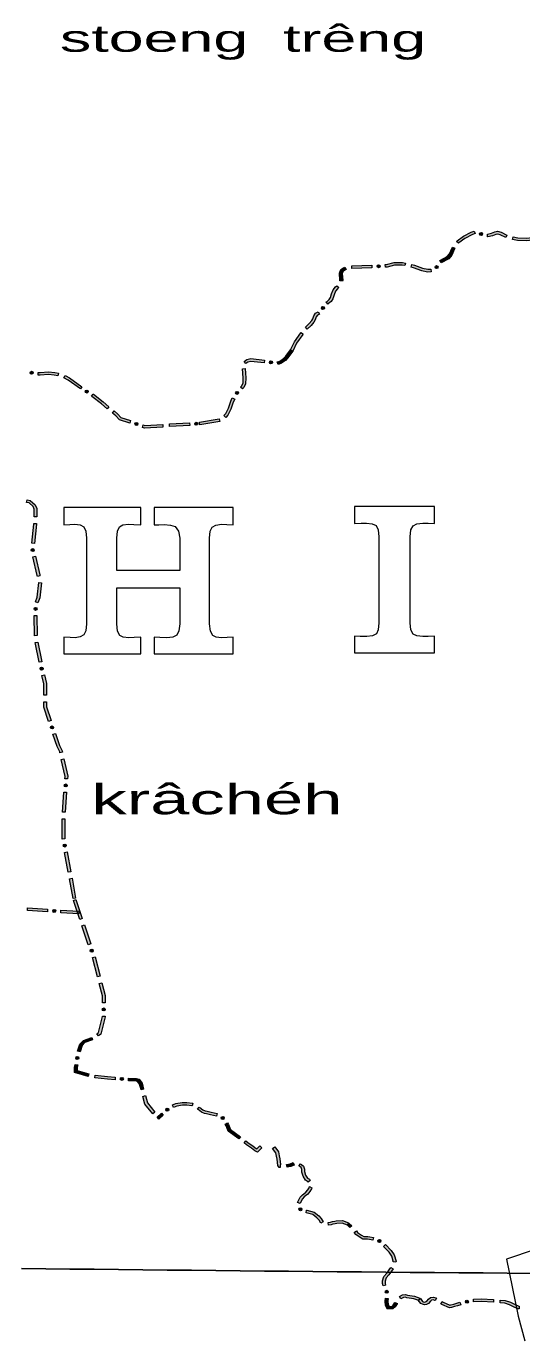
# Model space of a CAD drawing. Header units: metres. Extents: x -835890 to 1024355, y 79891 to 2211954.
# Drawn here: x -253032 to -179112, y 881356 to 1077516 of the extents above; entities that cross this region are included whole.
import ezdxf

# ---------------------------------------------------------------- set-up
doc = ezdxf.new("R2010")
doc.units = ezdxf.units.M
doc.header["$LTSCALE"] = 2200
for name, color, linetype, lineweight in [('18', 7, 'Continuous', 13), ('20', 7, 'Continuous', 13), ('35', 7, 'Continuous', 13), ('37', 7, 'Continuous', 13)]:
    doc.layers.add(name, color=color, linetype=linetype, lineweight=lineweight)

msp = doc.modelspace()

# ---------------------------------------------------------------- hatches: boundary and pattern name
at = {"layer": '37'}
for points in [[(-186053, 1046587), (-186475, 1046439), (-187598, 1045865), (-188493, 1045193), (-188551, 1045135), (-188834, 1045418), (-188756, 1045496), (-187811, 1046205), (-186633, 1046808), (-186185, 1046965)], [(-185382, 1046624, 1), (-184981, 1046421, 1)], [(-181488, 1045997), (-182305, 1046406), (-182723, 1046515), (-182990, 1046454), (-183479, 1046248), (-184157, 1046112), (-184221, 1046112), (-184221, 1046512), (-184196, 1046512), (-183597, 1046632), (-183114, 1046836), (-182716, 1046927), (-182163, 1046782), (-181309, 1046355)], [(-177450, 1045574), (-178445, 1045473), (-179728, 1045525), (-180489, 1045683), (-180497, 1045685), (-180400, 1046073), (-180400, 1046073), (-179679, 1045924), (-178457, 1045874), (-177490, 1045971)], [(-189085, 1044389), (-189133, 1044288), (-189552, 1043372), (-189976, 1042835), (-191145, 1042210), (-191334, 1042563), (-190238, 1043148), (-189895, 1043582), (-189496, 1044457), (-189447, 1044560)], [(-201455, 1041472), (-204453, 1041368), (-204467, 1041768), (-201468, 1041872)], [(-200687, 1041699, 1), (-200237, 1041715, 1)], [(-196549, 1041795), (-196951, 1041871), (-198081, 1041871), (-199201, 1041565), (-199454, 1041553), (-199473, 1041952), (-199264, 1041962), (-198135, 1042271), (-196913, 1042271), (-196475, 1042188)], [(-192638, 1040883), (-193160, 1040846), (-194021, 1041008), (-195256, 1041471), (-195594, 1041565), (-195487, 1041950), (-195132, 1041852), (-193913, 1041394), (-193137, 1041249), (-192667, 1041282)], [(-191952, 1041393, 1), (-191692, 1041761, 1)], [(-206239, 1039532), (-206227, 1039593), (-206295, 1040671), (-206111, 1041199), (-205813, 1041417), (-205577, 1041094), (-205774, 1040950), (-205890, 1040615), (-205825, 1039568), (-205846, 1039458)], [(-205327, 1041231), (-205599, 1041081), (-205792, 1041431), (-205520, 1041581)], [(-208269, 1036384), (-208161, 1036463), (-207837, 1036727), (-207647, 1037031), (-207476, 1037589), (-207240, 1038179), (-206880, 1038611), (-206676, 1038806), (-206400, 1038516), (-206588, 1038337), (-206892, 1037972), (-207098, 1037456), (-207280, 1036863), (-207533, 1036459), (-207916, 1036147), (-208033, 1036061)], [(-211382, 1032593), (-210817, 1033144), (-210437, 1033588), (-210278, 1033865), (-210120, 1034318), (-209858, 1034684), (-209494, 1034903), (-209288, 1034560), (-209581, 1034384), (-209761, 1034132), (-209913, 1033699), (-210108, 1033356), (-210525, 1032870), (-211102, 1032307)], [(-208687, 1035677, 1), (-208851, 1035258, 1)], [(-213616, 1029220), (-213034, 1030437), (-212071, 1031752), (-212039, 1031798), (-211713, 1031566), (-211747, 1031518), (-212690, 1030231), (-213255, 1029048)], [(-220526, 1027508), (-220143, 1027782), (-219548, 1027914), (-217493, 1027676), (-217539, 1027278), (-219527, 1027509), (-219977, 1027409), (-220293, 1027183)], [(-215584, 1027439), (-215211, 1027546), (-214636, 1027939), (-214292, 1028305), (-213596, 1029252), (-213274, 1029016), (-213984, 1028049), (-214374, 1027634), (-215039, 1027179), (-215474, 1027055)], [(-252022, 1025748, 1), (-252457, 1025864, 1)], [(-251253, 1025842), (-250970, 1025833), (-249728, 1025926), (-248791, 1025858), (-248235, 1025730), (-248324, 1025340), (-248851, 1025461), (-249727, 1025525), (-250962, 1025433), (-251265, 1025442)], [(-221054, 1023684), (-220907, 1023831), (-220696, 1024274), (-220655, 1025037), (-220795, 1026388), (-220397, 1026429), (-220254, 1025047), (-220301, 1024173), (-220576, 1023597), (-220771, 1023402)], [(-216299, 1027336, 1), (-216746, 1027387, 1)], [(-247253, 1025386), (-246594, 1025056), (-244728, 1023720), (-244961, 1023395), (-246801, 1024713), (-247432, 1025028)], [(-243823, 1022882, 1), (-244201, 1023126, 1)], [(-243062, 1022632), (-242999, 1022591), (-241574, 1021477), (-240696, 1020749), (-240952, 1020442), (-241825, 1021165), (-243231, 1022265), (-243279, 1022295)], [(-223547, 1019420), (-223274, 1019713), (-222873, 1020515), (-222520, 1021575), (-222297, 1022049), (-221935, 1021878), (-222148, 1021426), (-222503, 1020362), (-222942, 1019482), (-223254, 1019147)], [(-221448, 1022984, 1), (-221717, 1022623, 1)], [(-239926, 1020111), (-239370, 1019650), (-238906, 1019126), (-237480, 1018662), (-237604, 1018282), (-239133, 1018779), (-239649, 1019362), (-240182, 1019803)], [(-236377, 1018093, 1), (-236805, 1018232, 1)], [(-235578, 1018043), (-235329, 1017962), (-232670, 1018112), (-232648, 1017713), (-235381, 1017559), (-235702, 1017663)], [(-231672, 1018168), (-228677, 1018337), (-228654, 1017938), (-231649, 1017769)], [(-227442, 1018206, 1), (-227892, 1018181, 1)], [(-227188, 1018420), (-224231, 1018927), (-224164, 1018532), (-227120, 1018025)], [(-251876, 1004324), (-251859, 1005455), (-252025, 1005843), (-252619, 1006377), (-252976, 1006447), (-252900, 1006840), (-252433, 1006749), (-251692, 1006081), (-251458, 1005535), (-251476, 1004318)], [(-252195, 1000358), (-251892, 1003237), (-251890, 1003324), (-251490, 1003318), (-251492, 1003213), (-251797, 1000316)], [(-252125, 999564, 1), (-252025, 999125, 1)], [(-251377, 995397), (-251419, 995567), (-252048, 998325), (-251658, 998414), (-251030, 995660), (-250989, 995494)], [(-251664, 991611), (-251388, 992322), (-251164, 994494), (-250766, 994453), (-250995, 992228), (-251291, 991466)], [(-251655, 990797, 1), (-251649, 990347, 1)], [(-251798, 986570), (-251838, 989570), (-251438, 989575), (-251398, 986575)], [(-251121, 982598), (-251683, 985545), (-251290, 985620), (-250729, 982673)], [(-250780, 981874, 1), (-250696, 981432, 1)], [(-250424, 977712), (-250424, 979366), (-250727, 980628), (-250338, 980722), (-250024, 979413), (-250024, 977712)], [(-249705, 973764), (-250424, 975884), (-250424, 976712), (-250024, 976712), (-250024, 975950), (-249327, 973892)], [(-249267, 973094, 1), (-249123, 972668, 1)], [(-248014, 969092), (-248045, 969241), (-248441, 970032), (-249063, 971870), (-248685, 971998), (-248071, 970186), (-247665, 969374), (-247623, 969176)], [(-247278, 965229), (-247256, 965554), (-247804, 968115), (-247413, 968198), (-246853, 965583), (-246879, 965203)], [(-247611, 960240), (-247411, 963234), (-247012, 963207), (-247212, 960214)], [(-247130, 964443, 1), (-247160, 963994, 1)], [(-247664, 956196), (-247688, 956328), (-247688, 959088), (-247678, 959243), (-247279, 959216), (-247288, 959075), (-247288, 956364), (-247271, 956267)], [(-247329, 955469, 1), (-247249, 955026, 1)], [(-246773, 951276), (-247308, 954228), (-246914, 954299), (-246379, 951347)], [(-246060, 947340), (-246595, 950292), (-246201, 950363), (-245666, 947411)], [(-252844, 945956), (-249851, 945759), (-249877, 945360), (-252871, 945556)], [(-248642, 945479, 1), (-249091, 945509, 1)], [(-247855, 945628), (-245172, 945452), (-245198, 945052), (-247881, 945229)], [(-245631, 947202), (-244673, 944359), (-245053, 944231), (-246010, 947074)], [(-244354, 943411), (-243397, 940568), (-243776, 940440), (-244734, 943283)], [(-243196, 939343, 1), (-243340, 939769, 1)], [(-242765, 938655), (-242018, 935750), (-242406, 935650), (-243153, 938555)], [(-241769, 934781), (-241273, 932851), (-241273, 931793), (-241673, 931793), (-241673, 932800), (-242157, 934681)], [(-241473, 930568, 1), (-241473, 931018, 1)], [(-241273, 929793), (-241273, 929708), (-241929, 927108), (-242272, 926855), (-242509, 927176), (-242282, 927345), (-241673, 929758), (-241673, 929793)], [(-243131, 926236), (-244286, 925836), (-244691, 925391), (-244986, 924450), (-245368, 924570), (-245046, 925595), (-244514, 926180), (-243262, 926614)], [(-245361, 922527), (-245417, 922106), (-245417, 921662), (-243684, 921173), (-243792, 920788), (-245817, 921359), (-245817, 922133), (-245757, 922580)], [(-245455, 923321, 1), (-245395, 923767, 1)], [(-242740, 920984), (-240893, 920796), (-239758, 920709), (-239789, 920310), (-240929, 920397), (-242781, 920586)], [(-238552, 920417, 1), (-239001, 920451, 1)], [(-237764, 920557), (-236579, 920467), (-236208, 920405), (-235764, 919794), (-235520, 918891), (-235907, 918787), (-236131, 919619), (-236436, 920038), (-236627, 920070), (-237795, 920159)], [(-235260, 917926), (-234969, 916847), (-233836, 915452), (-234146, 915199), (-235333, 916661), (-235646, 917822)], [(-228290, 916386), (-228349, 916406), (-229097, 916521), (-229722, 916521), (-230586, 916348), (-231090, 916159), (-231231, 916533), (-230697, 916734), (-229761, 916921), (-229066, 916921), (-228254, 916796), (-228164, 916766)], [(-224656, 914854), (-225526, 915083), (-226121, 915202), (-226441, 915267), (-226902, 915465), (-227400, 915839), (-227494, 915908), (-227259, 916231), (-227162, 916160), (-226700, 915813), (-226322, 915651), (-226042, 915595), (-225436, 915473), (-224554, 915240)], [(-232610, 915014), (-233258, 914437), (-233524, 914736), (-232876, 915313)], [(-232165, 915679, 1), (-231828, 915978, 1)], [(-223875, 914766, 1), (-223587, 914420, 1)], [(-221318, 911478), (-222887, 912626), (-223201, 913446), (-223336, 913666), (-222996, 913875), (-222841, 913624), (-222555, 912880), (-221081, 911800)], [(-217899, 910147), (-218541, 909503), (-218926, 909696), (-219418, 910066), (-220199, 910608), (-220533, 910868), (-220287, 911183), (-219962, 910930), (-219184, 910390), (-218715, 910038), (-218620, 909990), (-218182, 910429)], [(-215961, 910273), (-215421, 909568), (-215285, 908970), (-215217, 908512), (-215123, 907655), (-215101, 907625), (-215165, 907625), (-215165, 907225), (-215307, 907225), (-215509, 907508), (-215614, 908461), (-215679, 908897), (-215792, 909394), (-216279, 910030)], [(-214203, 907632), (-213675, 907730), (-213192, 907927), (-213041, 907557), (-213562, 907344), (-214130, 907238)], [(-210971, 905017), (-211059, 905132), (-211376, 905308), (-211723, 905888), (-211906, 906511), (-211940, 906888), (-212021, 907187), (-212208, 907347), (-212349, 907454), (-212109, 907773), (-211957, 907659), (-211668, 907410), (-211545, 906959), (-211511, 906586), (-211354, 906049), (-211088, 905606), (-210793, 905441), (-210654, 905261)], [(-212546, 901978), (-212382, 902371), (-212159, 902781), (-211827, 903115), (-211613, 903293), (-211322, 903520), (-211039, 903867), (-210846, 904189), (-210766, 904350), (-210408, 904172), (-210495, 903997), (-210711, 903636), (-211040, 903233), (-211362, 902982), (-211556, 902820), (-211836, 902539), (-212021, 902199), (-212176, 901825)], [(-212243, 901161, 1), (-212012, 900774, 1)], [(-209078, 898910), (-209353, 899369), (-209668, 899717), (-210269, 900192), (-211254, 900451), (-211283, 900455), (-211231, 900852), (-211177, 900845), (-210086, 900558), (-209394, 900010), (-209030, 899608), (-208735, 899115)], [(-205109, 898584), (-205923, 898878), (-206710, 898846), (-206942, 898780), (-207274, 898746), (-207547, 898644), (-207937, 898608), (-207974, 899006), (-207638, 899037), (-207366, 899139), (-207018, 899174), (-206774, 899244), (-205861, 899280), (-204973, 898960)], [(-204752, 898229), (-205178, 898626), (-204905, 898918), (-204479, 898522)], [(-201313, 896372), (-201821, 896459), (-202115, 896492), (-202801, 896528), (-203226, 896761), (-203874, 897230), (-204096, 897527), (-203776, 897766), (-203590, 897518), (-203012, 897100), (-202689, 896923), (-202083, 896891), (-201765, 896856), (-201245, 896766)], [(-200522, 896382, 1), (-200178, 896091, 1)], [(-198296, 893142), (-198275, 893234), (-198506, 893981), (-198889, 894588), (-199738, 895439), (-199455, 895722), (-198574, 894839), (-198140, 894150), (-197861, 893250), (-197906, 893054)], [(-199800, 889533), (-199901, 889910), (-199901, 890313), (-199673, 890922), (-199247, 891455), (-198623, 892305), (-198301, 892069), (-198930, 891212), (-199321, 890722), (-199501, 890241), (-199501, 889962), (-199414, 889636)], [(-199322, 888867, 1), (-199180, 888440, 1)], [(-197655, 886913), (-197689, 886839), (-197984, 886395), (-198328, 886093), (-199141, 886048), (-199419, 886606), (-199494, 887282), (-199429, 887697), (-199034, 887635), (-199091, 887273), (-199030, 886721), (-198900, 886462), (-198488, 886485), (-198288, 886660), (-198039, 887034), (-198018, 887080)], [(-194446, 887342), (-195224, 887594), (-196249, 887765), (-196486, 887854), (-196744, 887802), (-197163, 887592), (-197342, 887950), (-196875, 888184), (-196452, 888269), (-196145, 888153), (-195129, 887983), (-194323, 887723)], [(-194222, 887649), (-193912, 887213), (-193806, 887171), (-193585, 887116), (-193455, 887137), (-193273, 887241), (-193011, 887537), (-192712, 887794), (-192270, 887839), (-191934, 887754), (-191833, 887696), (-192034, 887350), (-192086, 887380), (-192300, 887434), (-192547, 887409), (-192730, 887252), (-193018, 886927), (-193318, 886755), (-193601, 886707), (-193930, 886790), (-194169, 886886), (-194547, 887417)], [(-190969, 887193), (-190851, 887124), (-189847, 886669), (-189679, 886693), (-189247, 886827), (-188800, 886965), (-188320, 887115), (-188201, 886733), (-188681, 886583), (-189129, 886444), (-189591, 886302), (-189905, 886257), (-191035, 886768), (-191170, 886847)], [(-187075, 887223, 1), (-187518, 887141, 1)], [(-186324, 887561), (-185160, 887630), (-183305, 887493), (-183334, 887094), (-185163, 887229), (-186301, 887162)], [(-182307, 887412), (-181560, 887351), (-180766, 887097), (-180069, 886748), (-179565, 886527), (-179503, 886529), (-179488, 886129), (-179641, 886123), (-180239, 886385), (-180918, 886726), (-181638, 886956), (-182339, 887013)]]:
    msp.add_hatch(color=256, dxfattribs=at).paths.add_polyline_path(points)

# ---------------------------------------------------------------- linework, layer by layer
at = {"layer": '18'}
for points in [[(-217510, 891754), (-221136, 891789), (-224761, 891825), (-228386, 891862), (-232011, 891899), (-235636, 891936), (-239261, 891974), (-242886, 892013), (-246511, 892052), (-250136, 892092), (-253761, 892133)], [(-253761, 892133), (-250136, 892092), (-246511, 892052), (-242886, 892013), (-239261, 891974), (-235636, 891936), (-232011, 891899), (-228386, 891862), (-224761, 891825), (-221136, 891789), (-217510, 891754), (-213885, 891720), (-210260, 891686), (-206635, 891652), (-203010, 891619), (-199385, 891587), (-195760, 891555), (-192135, 891524), (-188510, 891493), (-184885, 891463), (-181260, 891434), (-177634, 891405)], [(-177634, 891405), (-181260, 891434), (-184885, 891463), (-188510, 891493), (-192135, 891524), (-195760, 891555), (-199385, 891587), (-203010, 891619), (-206635, 891652), (-210260, 891686), (-213885, 891720), (-217510, 891754)]]:
    msp.add_lwpolyline(points, dxfattribs=at)
at = {"layer": '20'}
for points in [[(-247437, 983860), (-235966, 983860), (-235966, 986331), (-236942, 986294), (-237752, 986270), (-238591, 986358), (-239097, 986617), (-239415, 987259), (-239514, 988336), (-239514, 993727), (-230145, 993727), (-230145, 988336), (-230257, 987283), (-230588, 986668), (-231171, 986369), (-232043, 986270), (-233121, 986294), (-233974, 986331), (-233974, 983860), (-222142, 983860), (-222142, 986331), (-223080, 986294), (-223882, 986270), (-224706, 986358), (-225222, 986617), (-225570, 987259), (-225682, 988336), (-225682, 1001128), (-225583, 1002174), (-225284, 1002789), (-224735, 1003088), (-223882, 1003195), (-223112, 1003168), (-222142, 1003139), (-222142, 1005685), (-233974, 1005685), (-233974, 1003139), (-233246, 1003139), (-232479, 1003163), (-231490, 1003083), (-230842, 1002845), (-230318, 1002187), (-230145, 1001128), (-230145, 996278), (-239514, 996278), (-239514, 1001128), (-239420, 1002192), (-239126, 1002821), (-238610, 1003102), (-237784, 1003195), (-236968, 1003168), (-235966, 1003139), (-235966, 1005685), (-247437, 1005685), (-247437, 1003139), (-246554, 1003163), (-245800, 1003195), (-244998, 1003102), (-244460, 1002821), (-244164, 1002192), (-244057, 1001128), (-244057, 988336), (-244164, 987310), (-244460, 986705), (-244985, 986377), (-245744, 986270), (-246498, 986294), (-247437, 986331)], [(-204051, 984032), (-192101, 984032), (-192101, 986503), (-193067, 986465), (-193887, 986441), (-194754, 986529), (-195289, 986789), (-195641, 987430), (-195762, 988508), (-195762, 1001300), (-195655, 1002345), (-195326, 1002968), (-194740, 1003265), (-193863, 1003367), (-193067, 1003340), (-192101, 1003311), (-192101, 1005856), (-204051, 1005856), (-204051, 1003311), (-203056, 1003340), (-202265, 1003367), (-201412, 1003273), (-200834, 1002992), (-200524, 1002364), (-200417, 1001300), (-200417, 988508), (-200516, 987444), (-200797, 986845), (-201364, 986540), (-202209, 986441), (-203230, 986465), (-204051, 986503)]]:
    msp.add_lwpolyline(points, close=True, dxfattribs=at)
at = {"layer": '35'}
msp.add_lwpolyline([(-172694, 896437), (-181359, 893549), (-179649, 884999), (-178637, 881356)], dxfattribs=at)
at = {"layer": '37'}
for points in [[(-186053, 1046587), (-186475, 1046439), (-187598, 1045865), (-188493, 1045193), (-188551, 1045135), (-188834, 1045418), (-188756, 1045496), (-187811, 1046205), (-186633, 1046808), (-186185, 1046965)], [(-181488, 1045997), (-182305, 1046406), (-182723, 1046515), (-182990, 1046454), (-183479, 1046248), (-184157, 1046112), (-184221, 1046112), (-184221, 1046512), (-184196, 1046512), (-183597, 1046632), (-183114, 1046836), (-182716, 1046927), (-182163, 1046782), (-181309, 1046355)], [(-177450, 1045574), (-178445, 1045473), (-179728, 1045525), (-180489, 1045683), (-180497, 1045685), (-180400, 1046073), (-180400, 1046073), (-179679, 1045924), (-178457, 1045874), (-177490, 1045971)], [(-189085, 1044389), (-189133, 1044288), (-189552, 1043372), (-189976, 1042835), (-191145, 1042210), (-191334, 1042563), (-190238, 1043148), (-189895, 1043582), (-189496, 1044457), (-189447, 1044560)], [(-201455, 1041472), (-204453, 1041368), (-204467, 1041768), (-201468, 1041872)], [(-196549, 1041795), (-196951, 1041871), (-198081, 1041871), (-199201, 1041565), (-199454, 1041553), (-199473, 1041952), (-199264, 1041962), (-198135, 1042271), (-196913, 1042271), (-196475, 1042188)], [(-192638, 1040883), (-193160, 1040846), (-194021, 1041008), (-195256, 1041471), (-195594, 1041565), (-195487, 1041950), (-195132, 1041852), (-193913, 1041394), (-193137, 1041249), (-192667, 1041282)], [(-206239, 1039532), (-206227, 1039593), (-206295, 1040671), (-206111, 1041199), (-205813, 1041417), (-205577, 1041094), (-205774, 1040950), (-205890, 1040615), (-205825, 1039568), (-205846, 1039458)], [(-205327, 1041231), (-205599, 1041081), (-205792, 1041431), (-205520, 1041581)], [(-208269, 1036384), (-208161, 1036463), (-207837, 1036727), (-207647, 1037031), (-207476, 1037589), (-207240, 1038179), (-206880, 1038611), (-206676, 1038806), (-206400, 1038516), (-206588, 1038337), (-206892, 1037972), (-207098, 1037456), (-207280, 1036863), (-207533, 1036459), (-207916, 1036147), (-208033, 1036061)], [(-211382, 1032593), (-210817, 1033144), (-210437, 1033588), (-210278, 1033865), (-210120, 1034318), (-209858, 1034684), (-209494, 1034903), (-209288, 1034560), (-209581, 1034384), (-209761, 1034132), (-209913, 1033699), (-210108, 1033356), (-210525, 1032870), (-211102, 1032307)], [(-213616, 1029220), (-213034, 1030437), (-212071, 1031752), (-212039, 1031798), (-211713, 1031566), (-211747, 1031518), (-212690, 1030231), (-213255, 1029048)], [(-220526, 1027508), (-220143, 1027782), (-219548, 1027914), (-217493, 1027676), (-217539, 1027278), (-219527, 1027509), (-219977, 1027409), (-220293, 1027183)], [(-215584, 1027439), (-215211, 1027546), (-214636, 1027939), (-214292, 1028305), (-213596, 1029252), (-213274, 1029016), (-213984, 1028049), (-214374, 1027634), (-215039, 1027179), (-215474, 1027055)], [(-251253, 1025842), (-250970, 1025833), (-249728, 1025926), (-248791, 1025858), (-248235, 1025730), (-248324, 1025340), (-248851, 1025461), (-249727, 1025525), (-250962, 1025433), (-251265, 1025442)], [(-221054, 1023684), (-220907, 1023831), (-220696, 1024274), (-220655, 1025037), (-220795, 1026388), (-220397, 1026429), (-220254, 1025047), (-220301, 1024173), (-220576, 1023597), (-220771, 1023402)], [(-247253, 1025386), (-246594, 1025056), (-244728, 1023720), (-244961, 1023395), (-246801, 1024713), (-247432, 1025028)], [(-243062, 1022632), (-242999, 1022591), (-241574, 1021477), (-240696, 1020749), (-240952, 1020442), (-241825, 1021165), (-243231, 1022265), (-243279, 1022295)], [(-223547, 1019420), (-223274, 1019713), (-222873, 1020515), (-222520, 1021575), (-222297, 1022049), (-221935, 1021878), (-222148, 1021426), (-222503, 1020362), (-222942, 1019482), (-223254, 1019147)], [(-239926, 1020111), (-239370, 1019650), (-238906, 1019126), (-237480, 1018662), (-237604, 1018282), (-239133, 1018779), (-239649, 1019362), (-240182, 1019803)], [(-235578, 1018043), (-235329, 1017962), (-232670, 1018112), (-232648, 1017713), (-235381, 1017559), (-235702, 1017663)], [(-231672, 1018168), (-228677, 1018337), (-228654, 1017938), (-231649, 1017769)], [(-227188, 1018420), (-224231, 1018927), (-224164, 1018532), (-227120, 1018025)], [(-251876, 1004324), (-251859, 1005455), (-252025, 1005843), (-252619, 1006377), (-252976, 1006447), (-252900, 1006840), (-252433, 1006749), (-251692, 1006081), (-251458, 1005535), (-251476, 1004318)], [(-252195, 1000358), (-251892, 1003237), (-251890, 1003324), (-251490, 1003318), (-251492, 1003213), (-251797, 1000316)], [(-251377, 995397), (-251419, 995567), (-252048, 998325), (-251658, 998414), (-251030, 995660), (-250989, 995494)], [(-251664, 991611), (-251388, 992322), (-251164, 994494), (-250766, 994453), (-250995, 992228), (-251291, 991466)], [(-251798, 986570), (-251838, 989570), (-251438, 989575), (-251398, 986575)], [(-251121, 982598), (-251683, 985545), (-251290, 985620), (-250729, 982673)], [(-250424, 977712), (-250424, 979366), (-250727, 980628), (-250338, 980722), (-250024, 979413), (-250024, 977712)], [(-249705, 973764), (-250424, 975884), (-250424, 976712), (-250024, 976712), (-250024, 975950), (-249327, 973892)], [(-248014, 969092), (-248045, 969241), (-248441, 970032), (-249063, 971870), (-248685, 971998), (-248071, 970186), (-247665, 969374), (-247623, 969176)], [(-247278, 965229), (-247256, 965554), (-247804, 968115), (-247413, 968198), (-246853, 965583), (-246879, 965203)], [(-247611, 960240), (-247411, 963234), (-247012, 963207), (-247212, 960214)], [(-247664, 956196), (-247688, 956328), (-247688, 959088), (-247678, 959243), (-247279, 959216), (-247288, 959075), (-247288, 956364), (-247271, 956267)], [(-246773, 951276), (-247308, 954228), (-246914, 954299), (-246379, 951347)], [(-246060, 947340), (-246595, 950292), (-246201, 950363), (-245666, 947411)], [(-252844, 945956), (-249851, 945759), (-249877, 945360), (-252871, 945556)], [(-247855, 945628), (-245172, 945452), (-245198, 945052), (-247881, 945229)], [(-245631, 947202), (-244673, 944359), (-245053, 944231), (-246010, 947074)], [(-244354, 943411), (-243397, 940568), (-243776, 940440), (-244734, 943283)], [(-242765, 938655), (-242018, 935750), (-242406, 935650), (-243153, 938555)], [(-241769, 934781), (-241273, 932851), (-241273, 931793), (-241673, 931793), (-241673, 932800), (-242157, 934681)], [(-241273, 929793), (-241273, 929708), (-241929, 927108), (-242272, 926855), (-242509, 927176), (-242282, 927345), (-241673, 929758), (-241673, 929793)], [(-243131, 926236), (-244286, 925836), (-244691, 925391), (-244986, 924450), (-245368, 924570), (-245046, 925595), (-244514, 926180), (-243262, 926614)], [(-245361, 922527), (-245417, 922106), (-245417, 921662), (-243684, 921173), (-243792, 920788), (-245817, 921359), (-245817, 922133), (-245757, 922580)], [(-242740, 920984), (-240893, 920796), (-239758, 920709), (-239789, 920310), (-240929, 920397), (-242781, 920586)], [(-237764, 920557), (-236579, 920467), (-236208, 920405), (-235764, 919794), (-235520, 918891), (-235907, 918787), (-236131, 919619), (-236436, 920038), (-236627, 920070), (-237795, 920159)], [(-235260, 917926), (-234969, 916847), (-233836, 915452), (-234146, 915199), (-235333, 916661), (-235646, 917822)], [(-228290, 916386), (-228349, 916406), (-229097, 916521), (-229722, 916521), (-230586, 916348), (-231090, 916159), (-231231, 916533), (-230697, 916734), (-229761, 916921), (-229066, 916921), (-228254, 916796), (-228164, 916766)], [(-224656, 914854), (-225526, 915083), (-226121, 915202), (-226441, 915267), (-226902, 915465), (-227400, 915839), (-227494, 915908), (-227259, 916231), (-227162, 916160), (-226700, 915813), (-226322, 915651), (-226042, 915595), (-225436, 915473), (-224554, 915240)], [(-232610, 915014), (-233258, 914437), (-233524, 914736), (-232876, 915313)], [(-221318, 911478), (-222887, 912626), (-223201, 913446), (-223336, 913666), (-222996, 913875), (-222841, 913624), (-222555, 912880), (-221081, 911800)], [(-217899, 910147), (-218541, 909503), (-218926, 909696), (-219418, 910066), (-220199, 910608), (-220533, 910868), (-220287, 911183), (-219962, 910930), (-219184, 910390), (-218715, 910038), (-218620, 909990), (-218182, 910429)], [(-215961, 910273), (-215421, 909568), (-215285, 908970), (-215217, 908512), (-215123, 907655), (-215101, 907625), (-215165, 907625), (-215165, 907225), (-215307, 907225), (-215509, 907508), (-215614, 908461), (-215679, 908897), (-215792, 909394), (-216279, 910030)], [(-214203, 907632), (-213675, 907730), (-213192, 907927), (-213041, 907557), (-213562, 907344), (-214130, 907238)], [(-210971, 905017), (-211059, 905132), (-211376, 905308), (-211723, 905888), (-211906, 906511), (-211940, 906888), (-212021, 907187), (-212208, 907347), (-212349, 907454), (-212109, 907773), (-211957, 907659), (-211668, 907410), (-211545, 906959), (-211511, 906586), (-211354, 906049), (-211088, 905606), (-210793, 905441), (-210654, 905261)], [(-212546, 901978), (-212382, 902371), (-212159, 902781), (-211827, 903115), (-211613, 903293), (-211322, 903520), (-211039, 903867), (-210846, 904189), (-210766, 904350), (-210408, 904172), (-210495, 903997), (-210711, 903636), (-211040, 903233), (-211362, 902982), (-211556, 902820), (-211836, 902539), (-212021, 902199), (-212176, 901825)], [(-209078, 898910), (-209353, 899369), (-209668, 899717), (-210269, 900192), (-211254, 900451), (-211283, 900455), (-211231, 900852), (-211177, 900845), (-210086, 900558), (-209394, 900010), (-209030, 899608), (-208735, 899115)], [(-205109, 898584), (-205923, 898878), (-206710, 898846), (-206942, 898780), (-207274, 898746), (-207547, 898644), (-207937, 898608), (-207974, 899006), (-207638, 899037), (-207366, 899139), (-207018, 899174), (-206774, 899244), (-205861, 899280), (-204973, 898960)], [(-204752, 898229), (-205178, 898626), (-204905, 898918), (-204479, 898522)], [(-201313, 896372), (-201821, 896459), (-202115, 896492), (-202801, 896528), (-203226, 896761), (-203874, 897230), (-204096, 897527), (-203776, 897766), (-203590, 897518), (-203012, 897100), (-202689, 896923), (-202083, 896891), (-201765, 896856), (-201245, 896766)], [(-198296, 893142), (-198275, 893234), (-198506, 893981), (-198889, 894588), (-199738, 895439), (-199455, 895722), (-198574, 894839), (-198140, 894150), (-197861, 893250), (-197906, 893054)], [(-199800, 889533), (-199901, 889910), (-199901, 890313), (-199673, 890922), (-199247, 891455), (-198623, 892305), (-198301, 892069), (-198930, 891212), (-199321, 890722), (-199501, 890241), (-199501, 889962), (-199414, 889636)], [(-197655, 886913), (-197689, 886839), (-197984, 886395), (-198328, 886093), (-199141, 886048), (-199419, 886606), (-199494, 887282), (-199429, 887697), (-199034, 887635), (-199091, 887273), (-199030, 886721), (-198900, 886462), (-198488, 886485), (-198288, 886660), (-198039, 887034), (-198018, 887080)], [(-194446, 887342), (-195224, 887594), (-196249, 887765), (-196486, 887854), (-196744, 887802), (-197163, 887592), (-197342, 887950), (-196875, 888184), (-196452, 888269), (-196145, 888153), (-195129, 887983), (-194323, 887723)], [(-194222, 887649), (-193912, 887213), (-193806, 887171), (-193585, 887116), (-193455, 887137), (-193273, 887241), (-193011, 887537), (-192712, 887794), (-192270, 887839), (-191934, 887754), (-191833, 887696), (-192034, 887350), (-192086, 887380), (-192300, 887434), (-192547, 887409), (-192730, 887252), (-193018, 886927), (-193318, 886755), (-193601, 886707), (-193930, 886790), (-194169, 886886), (-194547, 887417)], [(-190969, 887193), (-190851, 887124), (-189847, 886669), (-189679, 886693), (-189247, 886827), (-188800, 886965), (-188320, 887115), (-188201, 886733), (-188681, 886583), (-189129, 886444), (-189591, 886302), (-189905, 886257), (-191035, 886768), (-191170, 886847)], [(-186324, 887561), (-185160, 887630), (-183305, 887493), (-183334, 887094), (-185163, 887229), (-186301, 887162)], [(-182307, 887412), (-181560, 887351), (-180766, 887097), (-180069, 886748), (-179565, 886527), (-179503, 886529), (-179488, 886129), (-179641, 886123), (-180239, 886385), (-180918, 886726), (-181638, 886956), (-182339, 887013)]]:
    msp.add_lwpolyline(points, close=True, dxfattribs=at)
for centre in [(-185181, 1046522), (-200462, 1041707), (-191822, 1041577), (-208769, 1035468), (-252239, 1025806), (-216523, 1027361), (-244012, 1023004), (-221582, 1022804), (-236591, 1018163), (-227667, 1018194), (-252075, 999344), (-251652, 990572), (-250738, 981653), (-249195, 972881), (-247145, 964218), (-247289, 955248), (-248866, 945494), (-243268, 939556), (-241473, 930793), (-245425, 923544), (-238777, 920434), (-231996, 915828), (-223731, 914593), (-212128, 900968), (-200350, 896237), (-199251, 888653), (-187296, 887182)]:
    msp.add_circle(centre, 225, dxfattribs=at)

# ---------------------------------------------------------------- texts
at = {"layer": '20', "width": 1.75}
for s, height, p in [('stoeng  trêng', 4000, (-248017, 1073713)), ('krâchéh', 4500, (-243322, 959921))]:
    msp.add_text(s, height=height, dxfattribs=at).set_placement(p)

doc.saveas('drawing.dxf')
